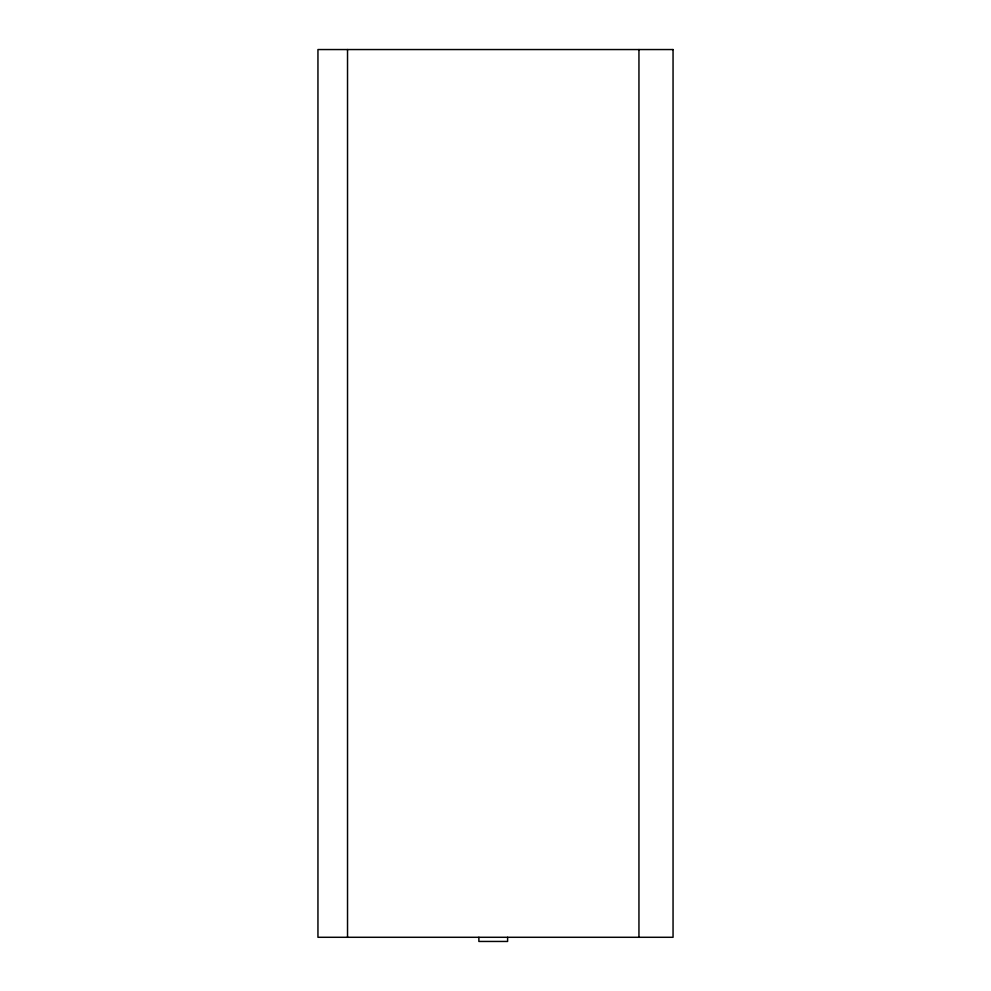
<?xml version="1.0" encoding="UTF-8"?>
<svg xmlns="http://www.w3.org/2000/svg" width="991" height="991" viewBox="0 0 991 991"><rect width="100%" height="100%" fill="white"/><g stroke="black" fill="none" stroke-linecap="round" stroke-linejoin="round"><path stroke-width="1.49" d="M638.947 49.55L638.947 937.288M507.603 937.288L507.603 941.45L478.876 941.45L478.876 937.288M347.531 49.55L347.531 937.288M673.05 49.55L317.95 49.55L317.95 937.288L673.05 937.288L673.05 49.55"/></g></svg>
